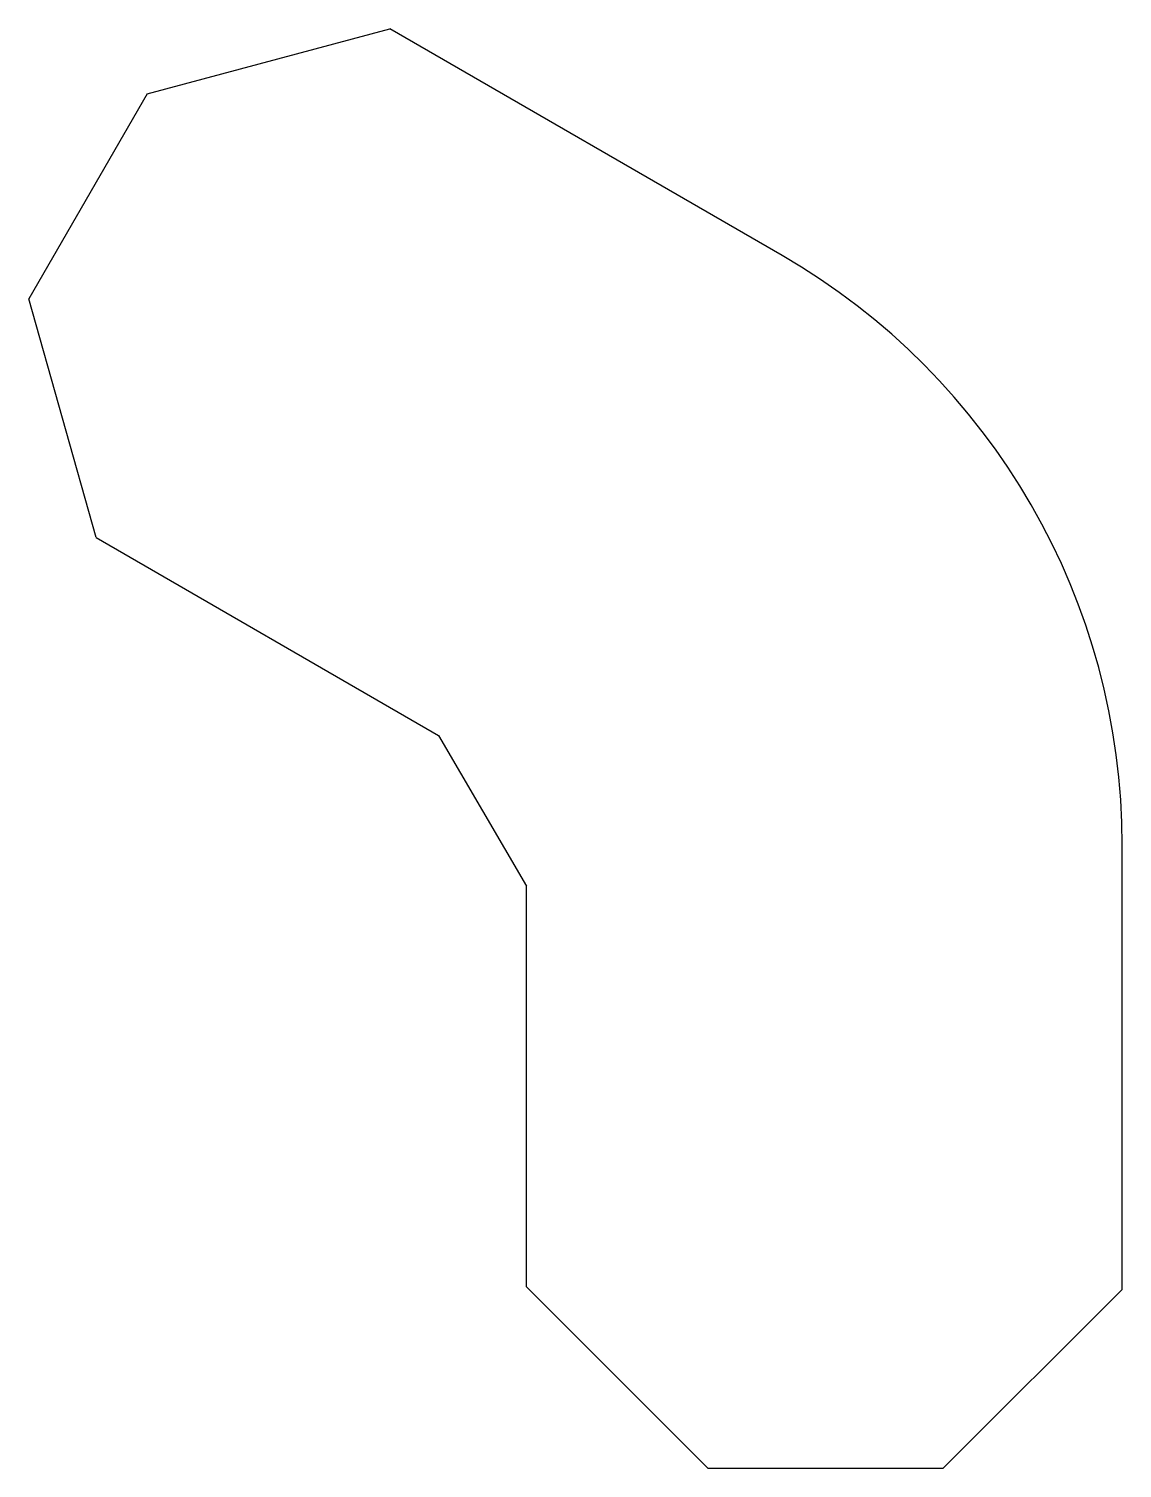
# Model space of a CAD drawing. Header units: millimetres. Extents: x 0 to 55.4, y 0 to 72.9.
import ezdxf

# ---------------------------------------------------------------- set-up
doc = ezdxf.new("R2010")
doc.units = ezdxf.units.MM
doc.layers.add('SLD-0', color=179, linetype='Continuous')

msp = doc.modelspace()

# ---------------------------------------------------------------- linework, layer by layer
at = {"layer": 'SLD-0'}
for p, q in [((5.986, 69.57), (18.277, 72.863)), ((38.141, 61.388), (18.277, 72.863)), ((5.986, 69.57), (0, 59.201)), ((3.405, 47.104), (0, 59.201)), ((3.405, 47.104), (20.739, 37.097)), ((20.739, 37.097), (25.199, 29.471)), ((55.351, 9.049), (55.361, 31.538)), ((25.199, 9.18), (25.199, 29.471)), ((34.379, 0), (25.199, 9.18)), ((46.301, 0), (55.351, 9.049)), ((34.379, 0), (46.301, 0))]:
    msp.add_line(p, q, dxfattribs=at)
msp.add_arc((20.905, 31.553), 34.456, 359.97555, 59.9844, dxfattribs=at)

doc.saveas('drawing.dxf')
